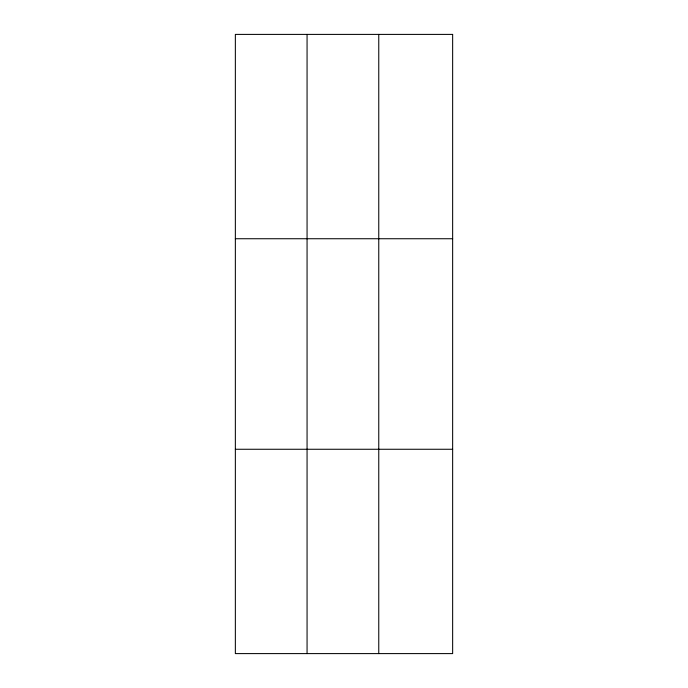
<?xml version="1.0" encoding="UTF-8"?>
<svg xmlns="http://www.w3.org/2000/svg" width="688" height="688" viewBox="0 0 688 688"><rect width="100%" height="100%" fill="white"/><g stroke="black" fill="none" stroke-linecap="round" stroke-linejoin="round"><path stroke-width="1.03" d="M307.063 653.6L307.063 34.4M378.761 653.6L378.761 34.4M235.356 238.736L452.644 238.736M235.356 449.264L452.644 449.264M452.644 34.4L452.644 653.6L235.356 653.6L235.356 34.4L452.644 34.4"/></g></svg>
